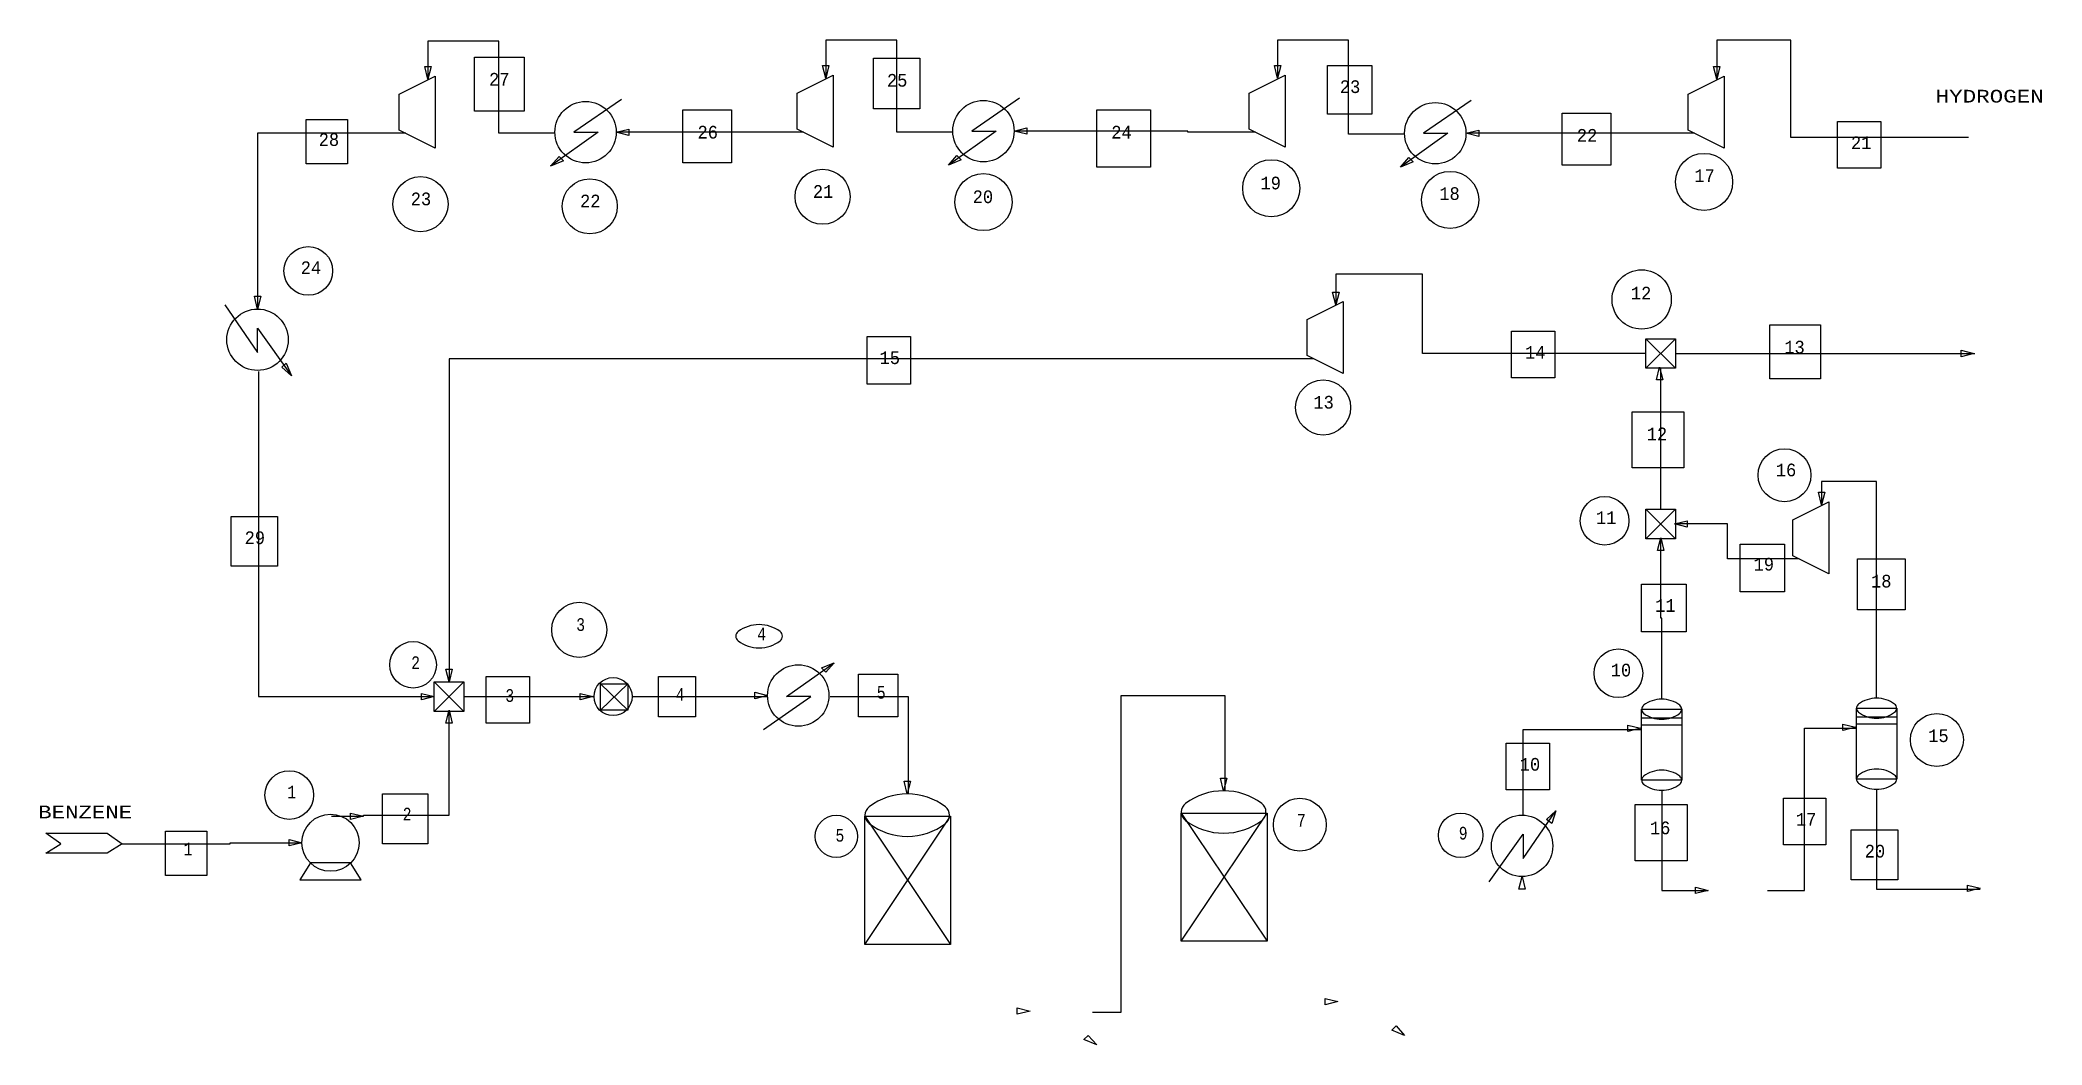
# Model space of a CAD drawing. Extents: x 7790 to 9682, y 5467 to 6416.
import ezdxf

# ---------------------------------------------------------------- set-up
doc = ezdxf.new("R2010")
doc.units = 0
doc.header["$LTSCALE"] = 200
doc.layers.add('FS_OBJECT', color=7, linetype='CONTINUOUS')
doc.styles.get("Standard").update_dxf_attribs({"font": 'MONOTXT'})

msp = doc.modelspace()

# ---------------------------------------------------------------- linework, layer by layer
at = {"layer": 'FS_OBJECT', "color": 7, "linetype": 'CONTINUOUS'}
for p, q in [((8224, 6415), (8157, 6415)), ((8157, 6415), (8157, 6379)), ((8224, 6328), (8224, 6415)), ((8600, 6416), (8533, 6416)), ((8533, 6416), (8533, 6380)), ((8600, 6329), (8600, 6416)), ((9027, 6416), (8960, 6416)), ((8960, 6416), (8960, 6380)), ((9027, 6327), (9027, 6416)), ((9445, 6416), (9375, 6416)), ((9375, 6416), (9375, 6379)), ((9445, 6324), (9445, 6416)), ((8201, 6400), (8248, 6400)), ((8201, 6349), (8201, 6400)), ((8248, 6400), (8248, 6349)), ((8578, 6399), (8622, 6399)), ((8578, 6351), (8578, 6399)), ((8622, 6399), (8622, 6351)), ((8130, 6365), (8164, 6382)), ((8157, 6379), (8154, 6391)), ((8154, 6391), (8160, 6391)), ((8160, 6391), (8157, 6379)), ((8164, 6382), (8164, 6314)), ((8506, 6366), (8540, 6383)), ((8533, 6380), (8530, 6392)), ((8530, 6392), (8536, 6392)), ((8536, 6392), (8533, 6380)), ((8540, 6383), (8540, 6315)), ((8933, 6366), (8967, 6383)), ((8960, 6380), (8957, 6392)), ((8957, 6392), (8963, 6392)), ((8963, 6392), (8960, 6380)), ((8967, 6383), (8967, 6315)), ((9007, 6392), (9049, 6392)), ((9007, 6346), (9007, 6392)), ((9049, 6392), (9049, 6346)), ((9348, 6365), (9382, 6382)), ((9375, 6379), (9372, 6391)), ((9372, 6391), (9378, 6391)), ((9378, 6391), (9375, 6379)), ((9382, 6382), (9382, 6314)), ((8130, 6331), (8130, 6365)), ((8340, 6360), (8295, 6329)), ((8506, 6332), (8506, 6366)), ((8716, 6361), (8671, 6330)), ((8933, 6332), (8933, 6366)), ((9143, 6359), (9098, 6328)), ((9348, 6331), (9348, 6365)), ((8042, 6341), (8081, 6341)), ((8042, 6299), (8042, 6341)), ((8081, 6341), (8081, 6299)), ((8248, 6349), (8201, 6349)), ((8398, 6350), (8444, 6350)), ((8398, 6300), (8398, 6350)), ((8444, 6350), (8444, 6300)), ((8622, 6351), (8578, 6351)), ((8789, 6350), (8840, 6350)), ((8789, 6296), (8789, 6350)), ((8840, 6350), (8840, 6296)), ((9049, 6346), (9007, 6346)), ((9229, 6347), (9275, 6347)), ((9229, 6298), (9229, 6347)), ((9275, 6347), (9275, 6298)), ((9489, 6339), (9530, 6339)), ((9489, 6295), (9489, 6339)), ((9530, 6339), (9530, 6295)), ((8136, 6328), (7996, 6328)), ((7996, 6328), (7996, 6162)), ((8164, 6314), (8130, 6331)), ((8277, 6328), (8224, 6328)), ((8318, 6329), (8273, 6297)), ((8295, 6329), (8318, 6329)), ((8335, 6329), (8347, 6332)), ((8347, 6326), (8335, 6329)), ((8474, 6329), (8336, 6329)), ((8347, 6332), (8347, 6326)), ((8512, 6329), (8474, 6329)), ((8474, 6329), (8474, 6329)), ((8540, 6315), (8506, 6332)), ((8653, 6329), (8600, 6329)), ((8694, 6330), (8649, 6298)), ((8671, 6330), (8694, 6330)), ((8711, 6330), (8723, 6333)), ((8723, 6327), (8711, 6330)), ((8875, 6330), (8712, 6330)), ((8723, 6333), (8723, 6327)), ((8875, 6329), (8875, 6330)), ((8939, 6329), (8875, 6329)), ((8967, 6315), (8933, 6332)), ((9080, 6327), (9027, 6327)), ((9121, 6328), (9076, 6296)), ((9098, 6328), (9121, 6328)), ((9138, 6328), (9150, 6331)), ((9150, 6325), (9138, 6328)), ((9290, 6328), (9139, 6328)), ((9150, 6331), (9150, 6325)), ((9354, 6328), (9290, 6328)), ((9290, 6328), (9290, 6328)), ((9382, 6314), (9348, 6331)), ((9613, 6324), (9445, 6324)), ((8273, 6297), (8281, 6306)), ((8285, 6302), (8273, 6297)), ((8281, 6306), (8285, 6302)), ((8444, 6300), (8398, 6300)), ((8649, 6298), (8657, 6307)), ((8661, 6303), (8649, 6298)), ((8657, 6307), (8661, 6303)), ((9076, 6296), (9084, 6305)), ((9088, 6301), (9076, 6296)), ((9084, 6305), (9088, 6301)), ((8081, 6299), (8042, 6299)), ((8840, 6296), (8789, 6296)), ((9275, 6298), (9229, 6298)), ((9530, 6295), (9489, 6295)), ((9097, 6195), (9015, 6195)), ((9015, 6195), (9015, 6166)), ((9097, 6120), (9097, 6195)), ((7996, 6162), (7993, 6174)), ((7993, 6174), (7999, 6174)), ((7999, 6174), (7996, 6162)), ((8988, 6152), (9022, 6169)), ((9015, 6166), (9012, 6178)), ((9012, 6178), (9018, 6178)), ((9018, 6178), (9015, 6166)), ((9022, 6169), (9022, 6101)), ((7965, 6166), (7996, 6121)), ((8988, 6118), (8988, 6152)), ((7996, 6121), (7996, 6144)), ((7996, 6144), (8028, 6099)), ((8572, 6136), (8613, 6136)), ((8572, 6091), (8572, 6136)), ((8613, 6136), (8613, 6091)), ((9181, 6141), (9222, 6141)), ((9181, 6097), (9181, 6141)), ((9222, 6141), (9222, 6097)), ((9308, 6134), (9336, 6134)), ((9308, 6106), (9308, 6134)), ((9308, 6106), (9336, 6134)), ((9308, 6134), (9336, 6106)), ((9336, 6134), (9336, 6106)), ((9425, 6147), (9473, 6147)), ((9425, 6096), (9425, 6147)), ((9473, 6147), (9473, 6096)), ((8019, 6107), (8023, 6111)), ((8023, 6111), (8028, 6099)), ((9022, 6101), (8988, 6118)), ((9307, 6120), (9097, 6120)), ((9336, 6120), (9476, 6120)), ((9476, 6120), (9476, 6120)), ((9476, 6120), (9619, 6120)), ((9606, 6117), (9606, 6123)), ((9606, 6123), (9618, 6120)), ((9618, 6120), (9606, 6117)), ((7997, 6103), (7997, 5796)), ((8028, 6099), (8019, 6107)), ((9222, 6097), (9181, 6097)), ((9336, 6106), (9308, 6106)), ((9318, 6095), (9321, 6107)), ((9324, 6095), (9318, 6095)), ((9321, 6107), (9324, 6095)), ((9322, 6052), (9322, 6106)), ((9473, 6096), (9425, 6096)), ((8613, 6091), (8572, 6091)), ((9295, 6065), (9344, 6065)), ((9295, 6012), (9295, 6065)), ((9344, 6065), (9344, 6012)), ((9322, 5973), (9322, 6052)), ((9322, 6052), (9322, 6052)), ((9344, 6012), (9295, 6012)), ((9526, 5999), (9474, 5999)), ((9474, 5999), (9474, 5977)), ((9526, 5795), (9526, 5999)), ((9447, 5963), (9481, 5980)), ((9474, 5977), (9471, 5989)), ((9471, 5989), (9477, 5989)), ((9477, 5989), (9474, 5977)), ((9481, 5980), (9481, 5912)), ((7971, 5966), (8015, 5966)), ((7971, 5919), (7971, 5966)), ((8015, 5966), (8015, 5919)), ((9308, 5973), (9336, 5973)), ((9308, 5945), (9308, 5973)), ((9308, 5945), (9336, 5973)), ((9308, 5973), (9336, 5945)), ((9335, 5959), (9347, 5962)), ((9336, 5973), (9336, 5945)), ((9347, 5962), (9347, 5956)), ((9447, 5929), (9447, 5963)), ((9336, 5945), (9308, 5945)), ((9319, 5934), (9322, 5946)), ((9322, 5946), (9325, 5934)), ((9322, 5870), (9322, 5945)), ((9347, 5956), (9335, 5959)), ((9385, 5959), (9336, 5959)), ((9385, 5926), (9385, 5959)), ((9325, 5934), (9319, 5934)), ((9453, 5926), (9385, 5926)), ((9397, 5940), (9439, 5940)), ((9397, 5895), (9397, 5940)), ((9439, 5940), (9439, 5895)), ((9481, 5912), (9447, 5929)), ((9508, 5926), (9553, 5926)), ((9508, 5878), (9508, 5926)), ((9553, 5926), (9553, 5878)), ((8015, 5919), (7971, 5919)), ((9304, 5902), (9346, 5902)), ((9304, 5857), (9304, 5902)), ((9346, 5902), (9346, 5857)), ((9439, 5895), (9397, 5895)), ((9323, 5870), (9322, 5870)), ((9323, 5794), (9323, 5870)), ((9553, 5878), (9508, 5878)), ((9346, 5857), (9304, 5857)), ((8496, 5796), (8541, 5828)), ((8529, 5823), (8541, 5828)), ((8541, 5828), (8533, 5819)), ((8163, 5810), (8191, 5810)), ((8163, 5782), (8163, 5810)), ((8163, 5810), (8191, 5782)), ((8191, 5810), (8163, 5782)), ((8177, 5810), (8174, 5822)), ((8174, 5822), (8180, 5822)), ((8180, 5822), (8177, 5810)), ((8191, 5810), (8191, 5782)), ((8212, 5815), (8253, 5815)), ((8212, 5771), (8212, 5815)), ((8253, 5815), (8253, 5771)), ((8320, 5808), (8346, 5808)), ((8320, 5783), (8320, 5808)), ((8320, 5808), (8346, 5783)), ((8346, 5808), (8320, 5783)), ((8346, 5808), (8346, 5783)), ((8375, 5815), (8410, 5815)), ((8375, 5777), (8375, 5815)), ((8410, 5815), (8410, 5777)), ((8533, 5819), (8529, 5823)), ((8564, 5817), (8601, 5817)), ((8564, 5777), (8564, 5817)), ((8601, 5817), (8601, 5777)), ((7997, 5796), (8163, 5796)), ((8151, 5793), (8151, 5799)), ((8151, 5799), (8163, 5796)), ((8163, 5796), (8151, 5793)), ((8191, 5796), (8261, 5796)), ((8261, 5796), (8261, 5796)), ((8261, 5796), (8314, 5796)), ((8301, 5793), (8301, 5799)), ((8301, 5799), (8313, 5796)), ((8313, 5796), (8301, 5793)), ((8351, 5796), (8416, 5796)), ((8416, 5796), (8416, 5796)), ((8416, 5796), (8478, 5796)), ((8466, 5794), (8466, 5800)), ((8466, 5800), (8478, 5797)), ((8478, 5797), (8466, 5794)), ((8474, 5765), (8519, 5796)), ((8519, 5796), (8496, 5796)), ((8537, 5796), (8611, 5796)), ((8611, 5796), (8611, 5704)), ((8812, 5498), (8812, 5797)), ((8812, 5797), (8910, 5797)), ((8910, 5797), (8910, 5707)), ((8191, 5782), (8163, 5782)), ((8174, 5771), (8177, 5783)), ((8180, 5771), (8174, 5771)), ((8177, 5783), (8180, 5771)), ((8177, 5684), (8177, 5782)), ((8253, 5771), (8212, 5771)), ((8346, 5783), (8320, 5783)), ((8410, 5777), (8375, 5777)), ((8601, 5777), (8564, 5777)), ((9304, 5784), (9342, 5784)), ((9304, 5717), (9304, 5784)), ((9304, 5776), (9342, 5776)), ((9304, 5769), (9304, 5776)), ((9342, 5784), (9342, 5717)), ((9342, 5776), (9342, 5769)), ((9507, 5785), (9545, 5785)), ((9507, 5718), (9507, 5785)), ((9507, 5777), (9545, 5777)), ((9507, 5770), (9507, 5777)), ((9545, 5785), (9545, 5718)), ((9545, 5777), (9545, 5770)), ((9176, 5752), (9217, 5752)), ((9176, 5708), (9176, 5752)), ((9192, 5684), (9192, 5765)), ((9192, 5765), (9304, 5765)), ((9217, 5752), (9217, 5708)), ((9291, 5763), (9291, 5769)), ((9291, 5769), (9303, 5766)), ((9303, 5766), (9291, 5763)), ((9342, 5769), (9304, 5769)), ((9458, 5613), (9458, 5766)), ((9458, 5766), (9507, 5766)), ((9494, 5764), (9494, 5770)), ((9494, 5770), (9506, 5767)), ((9506, 5767), (9494, 5764)), ((9545, 5770), (9507, 5770)), ((8610, 5704), (8607, 5716)), ((8607, 5716), (8613, 5716)), ((8613, 5716), (8610, 5704)), ((8909, 5707), (8906, 5719)), ((8906, 5719), (8912, 5719)), ((8912, 5719), (8909, 5707)), ((9342, 5717), (9304, 5717)), ((9545, 5718), (9507, 5718)), ((8114, 5704), (8157, 5704)), ((8114, 5657), (8114, 5704)), ((8157, 5704), (8157, 5657)), ((9217, 5708), (9176, 5708)), ((9323, 5707), (9323, 5613)), ((9438, 5700), (9478, 5700)), ((9438, 5656), (9438, 5700)), ((9478, 5700), (9478, 5656)), ((9526, 5708), (9526, 5614)), ((8066, 5683), (8096, 5683)), ((8084, 5680), (8084, 5686)), ((8084, 5686), (8096, 5683)), ((8096, 5683), (8084, 5680)), ((8096, 5683), (8096, 5684)), ((8096, 5684), (8177, 5684)), ((8570, 5683), (8651, 5683)), ((8570, 5562), (8570, 5683)), ((8570, 5683), (8651, 5562)), ((8570, 5562), (8651, 5683)), ((8651, 5683), (8651, 5562)), ((8869, 5686), (8950, 5686)), ((8869, 5565), (8869, 5686)), ((8869, 5686), (8950, 5565)), ((8869, 5565), (8950, 5686)), ((8950, 5686), (8950, 5565)), ((9192, 5643), (9223, 5688)), ((9214, 5680), (9223, 5688)), ((9219, 5676), (9214, 5680)), ((9223, 5688), (9219, 5676)), ((9298, 5694), (9347, 5694)), ((9298, 5641), (9298, 5694)), ((9347, 5694), (9347, 5641)), ((7796, 5667), (7854, 5667)), ((7810, 5657), (7796, 5667)), ((7796, 5648), (7810, 5657)), ((7854, 5667), (7868, 5657)), ((7868, 5657), (7854, 5648)), ((7868, 5657), (7876, 5657)), ((7868, 5657), (7970, 5657)), ((7909, 5669), (7948, 5669)), ((7909, 5627), (7909, 5669)), ((7948, 5669), (7948, 5627)), ((7970, 5657), (7970, 5658)), ((7970, 5658), (8038, 5658)), ((8026, 5655), (8026, 5661)), ((8026, 5661), (8038, 5658)), ((8038, 5658), (8026, 5655)), ((8157, 5657), (8114, 5657)), ((9160, 5621), (9192, 5666)), ((9192, 5666), (9192, 5643)), ((9502, 5670), (9546, 5670)), ((9502, 5623), (9502, 5670)), ((9546, 5670), (9546, 5623)), ((7854, 5648), (7796, 5648)), ((8046, 5639), (8036, 5623)), ((8084, 5639), (8046, 5639)), ((8094, 5623), (8084, 5639)), ((9347, 5641), (9298, 5641)), ((9478, 5656), (9438, 5656)), ((7948, 5627), (7909, 5627)), ((8036, 5623), (8062, 5623)), ((8062, 5623), (8094, 5623)), ((9188, 5614), (9191, 5626)), ((9191, 5626), (9194, 5614)), ((9546, 5623), (9502, 5623)), ((9194, 5614), (9188, 5614)), ((9323, 5613), (9367, 5613)), ((9355, 5610), (9355, 5616)), ((9355, 5616), (9367, 5613)), ((9367, 5613), (9355, 5610)), ((9423, 5613), (9458, 5613)), ((9526, 5614), (9624, 5614)), ((9612, 5612), (9612, 5618)), ((9612, 5618), (9624, 5615)), ((9624, 5615), (9612, 5612)), ((8651, 5562), (8570, 5562)), ((8950, 5565), (8869, 5565)), ((9005, 5505), (9005, 5511)), ((9005, 5511), (9017, 5508)), ((9017, 5508), (9005, 5505)), ((8714, 5496), (8714, 5502)), ((8714, 5502), (8726, 5499)), ((8726, 5499), (8714, 5496)), ((8785, 5498), (8812, 5498)), ((8777, 5472), (8781, 5476)), ((8789, 5467), (8777, 5472)), ((8781, 5476), (8789, 5467)), ((9068, 5481), (9072, 5485)), ((9080, 5476), (9068, 5481)), ((9072, 5485), (9080, 5476))]:
    msp.add_line(p, q, dxfattribs=at)
at = {"layer": 'FS_OBJECT', "color": 1, "linetype": 'CONTINUOUS'}
for p, q in [((8994, 6115), (8177, 6115)), ((8177, 6115), (8177, 5810))]:
    msp.add_line(p, q, dxfattribs=at)
at = {"layer": 'FS_OBJECT', "color": 7}
for centre, radius in [((8306, 6329), 29), ((8682, 6330), 29), ((9109, 6328), 29), ((8954, 6276), 27), ((9363, 6282), 27), ((8150, 6261), 26), ((8310, 6259), 26), ((8530, 6268), 26), ((8682, 6263), 27), ((9123, 6265), 27), ((8044, 6198), 23), ((9304, 6171), 28), ((7996, 6133), 29), ((9003, 6069), 26), ((9439, 6005), 25), ((9269, 5962), 23), ((8300, 5859), 26), ((8143, 5826), 22), ((9282, 5818), 23), ((8332, 5796), 18), ((8507, 5797), 29), ((9583, 5755), 25), ((8026, 5703), 23), ((8981, 5675), 25), ((8065, 5658), 27), ((8543, 5664), 20), ((9133, 5665), 21), ((9191, 5655), 29)]:
    msp.add_circle(centre, radius, dxfattribs=at)
for centre, radius, start, end in [((8453.5, 5853), 5.5, 126.87, 180), ((8453.5, 5853), 5.5, 180, 233.13), ((8470, 5831), 33, 90, 126.87), ((8470, 5875), 33, 233.13, 270), ((8470, 5831), 33, 53.13, 90), ((8470, 5875), 33, 270, 306.87), ((8486.5, 5853), 5.5, 0, 53.13), ((8486.5, 5853), 5.5, 306.87, 0), ((9323, 5765), 28.5, 90, 126.87), ((9323, 5765), 28.5, 53.13, 90), ((9526, 5766), 28.5, 90, 126.87), ((9526, 5766), 28.5, 53.13, 90), ((9308.8, 5784), 4.75, 126.87, 180), ((9308.8, 5784), 4.75, 180, 233.13), ((9323, 5803), 28.5, 233.13, 270), ((9323, 5803), 28.5, 270, 306.87), ((9337.2, 5784), 4.75, 0, 53.13), ((9337.2, 5784), 4.75, 306.87, 0), ((9511.8, 5785), 4.75, 126.87, 180), ((9511.8, 5785), 4.75, 180, 233.13), ((9526, 5804), 28.5, 233.13, 270), ((9526, 5804), 28.5, 270, 306.87), ((9540.2, 5785), 4.75, 0, 53.13), ((9540.2, 5785), 4.75, 306.87, 0), ((9308.8, 5717), 4.75, 126.87, 180), ((9308.8, 5717), 4.75, 180, 233.13), ((9323, 5698), 28.5, 90, 126.87), ((9323, 5698), 28.5, 53.13, 90), ((9337.2, 5717), 4.75, 0, 53.13), ((9337.2, 5717), 4.75, 306.87, 0), ((9511.8, 5718), 4.75, 126.87, 180), ((9511.8, 5718), 4.75, 180, 233.13), ((9526, 5699), 28.5, 90, 126.87), ((9526, 5737), 28.5, 233.13, 270), ((9526, 5699), 28.5, 53.13, 90), ((9526, 5737), 28.5, 270, 306.87), ((9540.2, 5718), 4.75, 0, 53.13), ((9540.2, 5718), 4.75, 306.87, 0), ((8610, 5644), 60, 90, 126.87), ((8610, 5644), 60, 53.13, 90), ((8879, 5687), 10, 126.87, 180), ((8909, 5647), 60, 90, 126.87), ((8909, 5647), 60, 53.13, 90), ((8939, 5687), 10, 0, 53.13), ((9323, 5736), 28.5, 233.13, 270), ((9323, 5736), 28.5, 270, 306.87), ((8580, 5684), 10, 126.87, 180), ((8580, 5684), 10, 180, 233.13), ((8610, 5724), 60, 233.13, 270), ((8610, 5724), 60, 270, 306.87), ((8640, 5684), 10, 0, 53.13), ((8640, 5684), 10, 306.87, 0), ((8879, 5687), 10, 180, 233.13), ((8909, 5727), 60, 233.13, 270), ((8909, 5727), 60, 270, 306.87), ((8939, 5687), 10, 306.87, 0)]:
    msp.add_arc(centre, radius, start, end, dxfattribs=at)

# ---------------------------------------------------------------- texts
for s, width, p in [('27', 0.93, (8214.8, 6373)), ('25', 0.93, (8590.8, 6372)), ('23', 0.93, (9018.8, 6366)), ('HYDROGEN', 1.23, (9581.8, 6357)), ('28', 0.93, (8053.8, 6316)), ('26', 0.93, (8411.8, 6323)), ('24', 0.93, (8802.8, 6323)), ('22', 0.93, (9242.8, 6320)), ('21', 0.93, (9501.8, 6313)), ('19', 0.93, (8943.8, 6275)), ('17', 0.93, (9353.8, 6282)), ('23', 0.93, (8140.8, 6260)), ('22', 0.93, (8300.8, 6258)), ('21', 0.93, (8520.8, 6267)), ('20', 0.93, (8671.8, 6262)), ('18', 0.93, (9112.8, 6265)), ('24', 0.93, (8036.8, 6195)), ('12', 0.93, (9293.8, 6171)), ('13', 0.93, (9438.8, 6120)), ('15', 0.93, (8583.8, 6110)), ('14', 0.93, (9193.8, 6115)), ('13', 0.93, (8993.8, 6068)), ('12', 0.93, (9308.8, 6038)), ('16', 0.93, (9430.8, 6004)), ('11', 0.93, (9260.8, 5959)), ('29', 0.93, (7983.8, 5940)), ('19', 0.93, (9409.8, 5915)), ('18', 0.93, (9520.8, 5899)), ('11', 0.93, (9316.8, 5876)), ('3', 0.8, (8297.2, 5858)), ('4', 0.8, (8468.2, 5849)), ('2', 0.8, (8141.2, 5822)), ('10', 0.93, (9274.8, 5815)), ('3', 0.8, (8230.2, 5791)), ('4', 0.8, (8391.2, 5792)), ('5', 0.8, (8581.2, 5794)), ('15', 0.93, (9574.8, 5753)), ('10', 0.93, (9188.8, 5726)), ('1', 0.8, (8024.2, 5700)), ('BENZENE', 1.22, (7788.8, 5681)), ('2', 0.8, (8133.2, 5679)), ('7', 0.8, (8978.2, 5673)), ('16', 0.93, (9311.8, 5666)), ('17', 0.93, (9449.8, 5674)), ('1', 0.8, (7926.2, 5646)), ('5', 0.8, (8542.2, 5659)), ('9', 0.8, (9131.2, 5661)), ('20', 0.93, (9514.8, 5644))]:
    msp.add_text(s, height=12, dxfattribs=dict(at, width=width)).set_placement(p)

doc.saveas('drawing.dxf')
